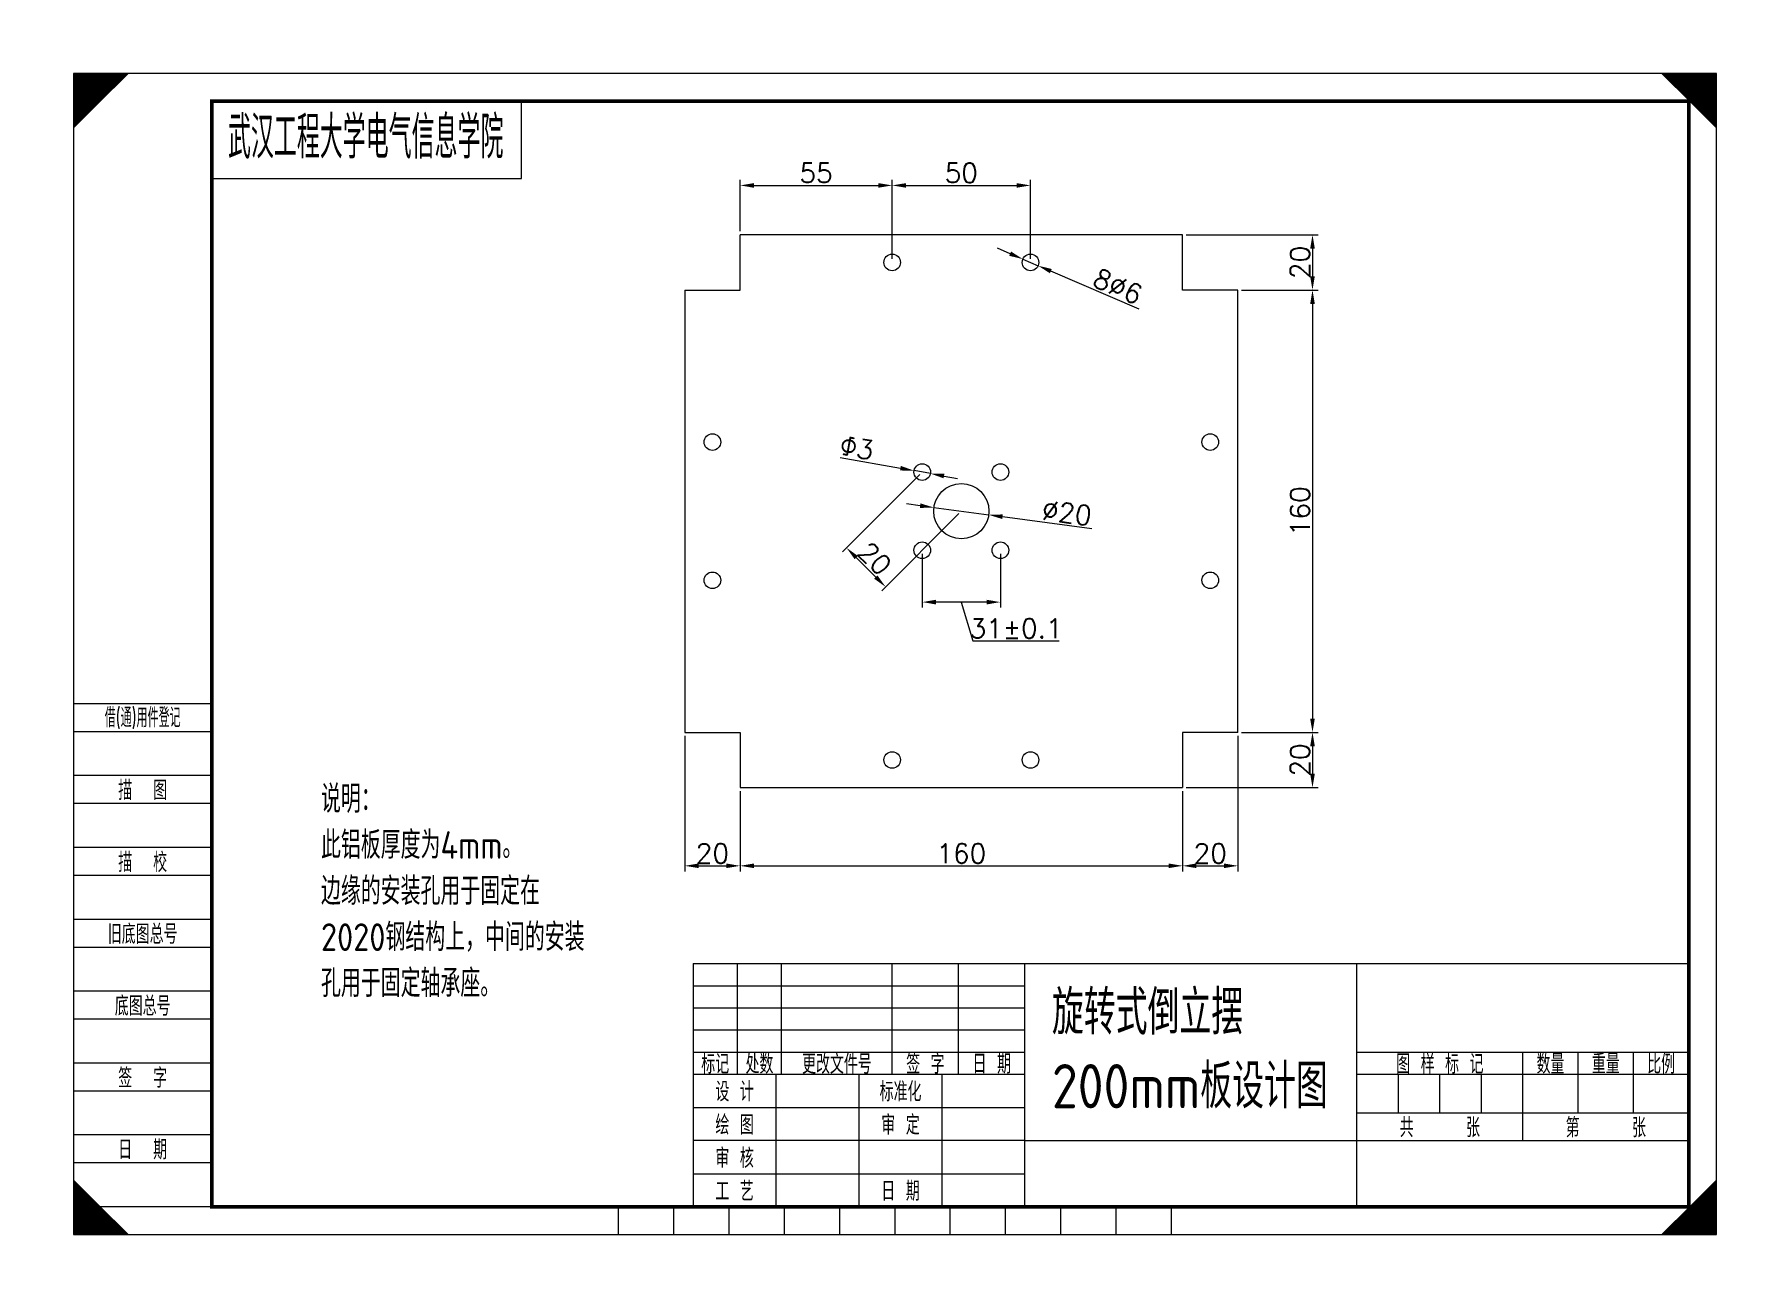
# Model space of a CAD drawing. Extents: x 540 to 851, y 596 to 820.
import ezdxf
from ezdxf.enums import TextEntityAlignment as Align

# ---------------------------------------------------------------- set-up
doc = ezdxf.new("R2010")
doc.units = 0
doc.header["$LTSCALE"] = 2
doc.layers.get('0').update_dxf_attribs({"linetype": 'CONTINUOUS', "lineweight": 18})
doc.layers.get('DEFPOINTS').update_dxf_attribs({"linetype": 'CONTINUOUS', "lineweight": 18})
for name, color, linetype, lineweight in [('00', 7, 'CONTINUOUS', 18), ('1', 6, 'CONTINUOUS', 18), ('5细实线', 7, 'CONTINUOUS', 18), ('BORDER', 7, 'CONTINUOUS', 18), ('DIM', 1, 'CONTINUOUS', 18), ('TEXT', 7, 'CONTINUOUS', 18)]:
    doc.layers.add(name, color=color, linetype=linetype, lineweight=lineweight)
doc.styles.add('HZ', font='gbenor.shx', dxfattribs={"bigfont": 'gbcbig.shx'})
doc.styles.get("Standard").update_dxf_attribs({"font": 'txt.shx', "bigfont": 'hzcf.shx'})
doc.styles.add('STANDARD 0.75', font='gbenor.shx', dxfattribs={"bigfont": 'gbcbig.shx'})
doc.styles.add('YKYHZ', font='gbenor.shx', dxfattribs={"bigfont": 'gbcbig.shx'})
doc.dimstyles.get("Standard").update_dxf_attribs({"dimtxt": 3.5, "dimasz": 2.5, "dimexe": 1, "dimexo": 0.625, "dimgap": 0.5, "dimtad": 1, "dimlfac": 2, "dimzin": 12, "dimdsep": 46, "dimtxsty": 'Standard', "dimcen": -0.09, "dimclrd": 256, "dimclre": 256, "dimclrt": 7, "dimazin": 3, "dimtfac": 1, "dimtmove": 1, "dimatfit": 3, "dimfxl": 1, "dimtolj": 1, "dimtzin": 0, "dimlwd": -1, "dimlwe": -1, "dimarcsym": 0})

# ---------------------------------------------------------------- blocks, each defined once
blk = doc.blocks.new('*U0')
at = {"layer": '00', "color": 7, "linetype": 'Continuous', "ltscale": 5}
for p, q in [((81, 205), (25, 205)), ((25, 205), (25, 191)), ((81, 191), (81, 205)), ((25, 191), (81, 191)), ((112, 49), (292, 49)), ((112, 49), (112, 5)), ((172, 5), (172, 49)), ((232, 5), (232, 49)), ((292, 5), (292, 49)), ((112, 29), (172, 29)), ((127, 5), (127, 29)), ((142, 5), (142, 29)), ((157, 5), (157, 29)), ((172, 17), (292, 17))]:
    blk.add_line(p, q, dxfattribs=at)
at = {"layer": '1', "color": 5, "linetype": 'Continuous', "ltscale": 5}
for p, q in [((25, 96), (0, 96)), ((0, 91), (25, 91)), ((25, 83), (0, 83)), ((25, 83), (0, 83)), ((0, 78), (25, 78)), ((25, 70), (0, 70)), ((0, 65), (25, 65)), ((25, 57), (0, 57)), ((0, 52), (25, 52)), ((120, 29), (120, 49)), ((128, 29), (128, 49)), ((148, 29), (148, 49)), ((160, 29), (160, 49)), ((25, 44), (0, 44)), ((112, 45), (172, 45)), ((112, 41), (172, 41)), ((0, 39), (25, 39)), ((112, 37), (172, 37)), ((112, 33), (172, 33)), ((232, 33), (292, 33)), ((262, 17), (262, 33)), ((272, 22), (272, 33)), ((282, 22), (282, 33)), ((25, 31), (0, 31)), ((232, 29), (292, 29)), ((239.5, 22), (239.5, 29)), ((247, 22), (247, 29)), ((254.5, 22), (254.5, 29)), ((0, 26), (25, 26)), ((112, 23), (172, 23)), ((232, 22), (292, 22)), ((25, 18), (0, 18)), ((172, 17), (112, 17)), ((0, 13), (25, 13)), ((112, 11), (172, 11)), ((25, 5), (0, 5)), ((25, 5), (0, 5)), ((25, 5), (0, 5)), ((25, 5), (0, 5)), ((25, 5), (0, 5))]:
    blk.add_line(p, q, dxfattribs=at)
at = {"layer": 'BORDER', "color": 1, "linetype": 'Continuous', "ltscale": 5}
for points in [[(0, 210, 0, 14.14, 0), (5, 205, 14.14, 14.14, 0)], [(297, 210, 0, 14.14, 0), (292, 205, 14.14, 14.14, 0)], [(0, 0, 0, 14.14, 0), (5, 5, 14.14, 14.14, 0)], [(297, 0, 0, 14.14, 0), (292, 5, 14.14, 14.14, 0)]]:
    blk.add_lwpolyline(points, format="xyseb", dxfattribs=at)
blk.add_lwpolyline([(0, 0), (297, 0), (297, 210), (0, 210)], close=True, dxfattribs=at)
at = {"layer": 'BORDER', "color": 1, "linetype": 'Continuous', "ltscale": 5, "const_width": 0.7}
blk.add_lwpolyline([(25, 5), (292, 5), (292, 205), (25, 205)], close=True, dxfattribs=at)
at = {"layer": 'TEXT', "color": 1, "linetype": 'Continuous', "ltscale": 5}
for points in [[(98.5, 0), (98.5, 5)], [(108.5, 0), (108.5, 5)], [(118.5, 0), (118.5, 5)], [(128.5, 0), (128.5, 5)], [(138.5, 0), (138.5, 5)], [(148.5, 0), (148.5, 5)], [(158.5, 0), (158.5, 5)], [(168.5, 0), (168.5, 5)], [(178.5, 0), (178.5, 5)], [(188.5, 0), (188.5, 5)], [(198.5, 0), (198.5, 5)], [(98.5, 0), (198.5, 0)]]:
    blk.add_lwpolyline(points, dxfattribs=at)
at = {"layer": 'TEXT', "color": 7, "linetype": 'Continuous', "ltscale": 5, "style": 'YKYHZ', "width": 0.790251}
blk.add_text('借(通)用件登记', height=3.5, dxfattribs=at).set_placement((12.5, 93.5), align=Align.MIDDLE)
at = {"layer": 'TEXT', "color": 7, "linetype": 'Continuous', "ltscale": 5, "style": 'YKYHZ'}
for s, p in [('描  图', (12.5, 80.5)), ('描  校', (12.5, 67.5)), ('旧底图总号', (12.5, 54.5)), ('底图总号', (12.5, 41.5)), ('标记', (116, 31)), ('处数', (124, 31)), ('更改文件号', (138, 31)), ('签 字', (154, 31)), ('日 期', (166, 31)), ('图 样 标 记', (247, 31)), ('数量', (267, 31)), ('重量', (277, 31)), ('比例', (287, 31)), ('签  字', (12.5, 28.5)), ('设 计', (119.5, 26)), ('标准化', (149.5, 26)), ('绘 图', (119.5, 20)), ('审 定', (149.5, 20)), ('共     张', (247, 19.5)), ('第     张', (277, 19.5)), ('日  期', (12.5, 15.5)), ('审 核', (119.5, 14)), ('工 艺', (119.5, 8)), ('日 期', (149.5, 8))]:
    blk.add_text(s, height=3.5, dxfattribs=at).set_placement(p, align=Align.MIDDLE)
blk = doc.blocks.new('*D23')
at = {"layer": 'DEFPOINTS', "color": 0, "ltscale": 5, "transparency": 16777216}
for p in [(657.74, 693.53), (667.74, 683.53), (667.74, 669.39)]:
    blk.add_point(p, dxfattribs=at)
at = {"layer": 'DIM', "ltscale": 5, "transparency": 16777216}
for p, q in [((657.74, 692.91), (657.74, 668.39)), ((667.74, 682.91), (667.74, 668.39)), ((660.24, 669.39), (665.24, 669.39))]:
    blk.add_line(p, q, dxfattribs=at)
for points in [[(660.24, 669.81), (660.24, 668.98), (657.74, 669.39)], [(665.24, 669.81), (665.24, 668.98), (667.74, 669.39)]]:
    blk.add_solid(points, dxfattribs=at)
at = {"layer": 'DIM', "color": 7, "ltscale": 5, "transparency": 16777216, "insert": (662.74, 671.64), "char_height": 3.5, "attachment_point": 5}
blk.add_mtext('\\A1;20', dxfattribs=at)
blk = doc.blocks.new('*D24')
at = {"layer": 'DEFPOINTS', "color": 0, "ltscale": 5, "transparency": 16777216}
for p in [(667.74, 683.53), (747.74, 683.53), (747.74, 669.39)]:
    blk.add_point(p, dxfattribs=at)
at = {"layer": 'DIM', "ltscale": 5, "transparency": 16777216}
for p, q in [((667.74, 682.91), (667.74, 668.39)), ((747.74, 682.91), (747.74, 668.39)), ((670.24, 669.39), (745.24, 669.39))]:
    blk.add_line(p, q, dxfattribs=at)
for points in [[(670.24, 669.81), (670.24, 668.98), (667.74, 669.39)], [(745.24, 669.81), (745.24, 668.98), (747.74, 669.39)]]:
    blk.add_solid(points, dxfattribs=at)
at = {"layer": 'DIM', "color": 7, "ltscale": 5, "transparency": 16777216, "insert": (707.74, 671.64), "char_height": 3.5, "attachment_point": 5}
blk.add_mtext('\\A1;160', dxfattribs=at)
blk = doc.blocks.new('*D25')
at = {"layer": 'DEFPOINTS', "color": 0, "ltscale": 5, "transparency": 16777216}
for p in [(757.74, 693.53), (747.74, 683.53), (757.74, 669.39)]:
    blk.add_point(p, dxfattribs=at)
at = {"layer": 'DIM', "ltscale": 5, "transparency": 16777216}
for p, q in [((757.74, 692.91), (757.74, 668.39)), ((747.74, 682.91), (747.74, 668.39)), ((750.24, 669.39), (755.24, 669.39))]:
    blk.add_line(p, q, dxfattribs=at)
for points in [[(750.24, 669.81), (750.24, 668.98), (747.74, 669.39)], [(755.24, 669.81), (755.24, 668.98), (757.74, 669.39)]]:
    blk.add_solid(points, dxfattribs=at)
at = {"layer": 'DIM', "color": 7, "ltscale": 5, "transparency": 16777216, "insert": (752.74, 671.64), "char_height": 3.5, "attachment_point": 5}
blk.add_mtext('\\A1;20', dxfattribs=at)
blk = doc.blocks.new('*D26')
at = {"layer": 'DEFPOINTS', "color": 0, "ltscale": 5, "transparency": 16777216}
for p in [(747.74, 783.53), (757.74, 773.53), (771.22, 773.53)]:
    blk.add_point(p, dxfattribs=at)
at = {"layer": 'DIM', "ltscale": 5, "transparency": 16777216}
for p, q in [((748.37, 783.53), (772.22, 783.53)), ((771.22, 781.03), (771.22, 776.03)), ((758.37, 773.53), (772.22, 773.53))]:
    blk.add_line(p, q, dxfattribs=at)
for points in [[(770.8, 781.03), (771.64, 781.03), (771.22, 783.53)], [(770.8, 776.03), (771.64, 776.03), (771.22, 773.53)]]:
    blk.add_solid(points, dxfattribs=at)
at = {"layer": 'DIM', "color": 7, "ltscale": 5, "transparency": 16777216, "insert": (768.97, 778.53), "char_height": 3.5, "attachment_point": 5, "rotation": 90}
blk.add_mtext('\\A1;20', dxfattribs=at)
blk = doc.blocks.new('*D27')
at = {"layer": 'DEFPOINTS', "color": 0, "ltscale": 5, "transparency": 16777216}
for p in [(757.74, 773.53), (757.74, 693.53), (771.22, 693.53)]:
    blk.add_point(p, dxfattribs=at)
at = {"layer": 'DIM', "ltscale": 5, "transparency": 16777216}
for p, q in [((758.37, 773.53), (772.22, 773.53)), ((771.22, 771.03), (771.22, 696.03)), ((758.37, 693.53), (772.22, 693.53))]:
    blk.add_line(p, q, dxfattribs=at)
for points in [[(770.8, 771.03), (771.64, 771.03), (771.22, 773.53)], [(770.8, 696.03), (771.64, 696.03), (771.22, 693.53)]]:
    blk.add_solid(points, dxfattribs=at)
at = {"layer": 'DIM', "color": 7, "ltscale": 5, "transparency": 16777216, "insert": (768.97, 733.53), "char_height": 3.5, "attachment_point": 5, "rotation": 90}
blk.add_mtext('\\A1;160', dxfattribs=at)
blk = doc.blocks.new('*D28')
at = {"layer": 'DEFPOINTS', "color": 0, "ltscale": 5, "transparency": 16777216}
for p in [(757.74, 693.53), (747.74, 683.53), (771.22, 683.53)]:
    blk.add_point(p, dxfattribs=at)
at = {"layer": 'DIM', "ltscale": 5, "transparency": 16777216}
for p, q in [((758.37, 693.53), (772.22, 693.53)), ((771.22, 691.03), (771.22, 686.03)), ((748.37, 683.53), (772.22, 683.53))]:
    blk.add_line(p, q, dxfattribs=at)
for points in [[(770.8, 691.03), (771.64, 691.03), (771.22, 693.53)], [(770.8, 686.03), (771.64, 686.03), (771.22, 683.53)]]:
    blk.add_solid(points, dxfattribs=at)
at = {"layer": 'DIM', "color": 7, "ltscale": 5, "transparency": 16777216, "insert": (768.97, 688.53), "char_height": 3.5, "attachment_point": 5, "rotation": 90}
blk.add_mtext('\\A1;20', dxfattribs=at)
blk = doc.blocks.new('*D31')
at = {"layer": 'DEFPOINTS', "color": 0, "ltscale": 5, "transparency": 16777216}
for p in [(695.24, 792.46), (667.74, 783.53), (695.24, 778.53)]:
    blk.add_point(p, dxfattribs=at)
at = {"layer": 'DIM', "ltscale": 5, "transparency": 16777216}
for p, q in [((667.74, 784.16), (667.74, 793.46)), ((695.24, 779.16), (695.24, 793.46)), ((670.24, 792.46), (692.74, 792.46))]:
    blk.add_line(p, q, dxfattribs=at)
for points in [[(670.24, 792.87), (670.24, 792.04), (667.74, 792.46)], [(692.74, 792.87), (692.74, 792.04), (695.24, 792.46)]]:
    blk.add_solid(points, dxfattribs=at)
at = {"layer": 'DIM', "color": 7, "ltscale": 5, "transparency": 16777216, "insert": (681.49, 794.71), "char_height": 3.5, "attachment_point": 5}
blk.add_mtext('\\A1;55', dxfattribs=at)
blk = doc.blocks.new('*D32')
at = {"layer": 'DEFPOINTS', "color": 0, "ltscale": 5, "transparency": 16777216}
for p in [(720.24, 792.46), (695.24, 778.53), (720.24, 778.53)]:
    blk.add_point(p, dxfattribs=at)
at = {"layer": 'DIM', "ltscale": 5, "transparency": 16777216}
for p, q in [((695.24, 779.16), (695.24, 793.46)), ((720.24, 779.16), (720.24, 793.46)), ((697.74, 792.46), (717.74, 792.46))]:
    blk.add_line(p, q, dxfattribs=at)
for points in [[(697.74, 792.87), (697.74, 792.04), (695.24, 792.46)], [(717.74, 792.87), (717.74, 792.04), (720.24, 792.46)]]:
    blk.add_solid(points, dxfattribs=at)
at = {"layer": 'DIM', "color": 7, "ltscale": 5, "transparency": 16777216, "insert": (707.74, 794.71), "char_height": 3.5, "attachment_point": 5}
blk.add_mtext('\\A1;50', dxfattribs=at)
blk = doc.blocks.new('*D33')
at = {"layer": 'DEFPOINTS', "color": 0, "ltscale": 5, "transparency": 16777216}
for p in [(718.86, 779.13), (721.62, 777.94)]:
    blk.add_point(p, dxfattribs=at)
at = {"layer": 'DIM', "ltscale": 5, "transparency": 16777216}
for p, q in [((716.56, 780.11), (714.27, 781.1)), ((718.86, 779.13), (721.62, 777.94)), ((739.9, 770.1), (723.92, 776.96))]:
    blk.add_line(p, q, dxfattribs=at)
for points in [[(716.73, 780.5), (716.4, 779.73), (718.86, 779.13)], [(724.08, 777.34), (723.75, 776.57), (721.62, 777.94)]]:
    blk.add_solid(points, dxfattribs=at)
at = {"layer": 'DIM', "color": 7, "ltscale": 5, "transparency": 16777216, "insert": (736.04, 774.2), "char_height": 3.5, "attachment_point": 5, "rotation": 336.7712}
blk.add_mtext('\\A1;8∅6', dxfattribs=at)
blk = doc.blocks.new('*D35')
at = {"layer": 'DEFPOINTS', "color": 0, "ltscale": 5, "transparency": 16777216}
for p in [(700.67, 740.61), (707.74, 733.53), (686.98, 726.91)]:
    blk.add_point(p, dxfattribs=at)
at = {"layer": 'DIM', "ltscale": 5, "transparency": 16777216}
for p, q in [((700.23, 740.16), (686.27, 726.21)), ((707.3, 733.09), (693.34, 719.14)), ((692.28, 721.61), (688.75, 725.15))]:
    blk.add_line(p, q, dxfattribs=at)
for points in [[(689.04, 725.44), (688.45, 724.85), (686.98, 726.91)], [(692.58, 721.91), (691.99, 721.32), (694.05, 719.84)]]:
    blk.add_solid(points, dxfattribs=at)
at = {"layer": 'DIM', "color": 7, "ltscale": 5, "transparency": 16777216, "insert": (692.1, 724.97), "char_height": 3.5, "attachment_point": 5, "rotation": 315}
blk.add_mtext('\\A1;20', dxfattribs=at)
blk = doc.blocks.new('*D36')
at = {"layer": 'DEFPOINTS', "color": 0, "ltscale": 5, "transparency": 16777216}
for p in [(702.78, 734.2), (712.7, 732.87)]:
    blk.add_point(p, dxfattribs=at)
at = {"layer": 'DIM', "ltscale": 5, "transparency": 16777216}
for p, q in [((700.31, 734.53), (697.83, 734.86)), ((702.78, 734.2), (712.7, 732.87)), ((731.34, 730.37), (715.17, 732.54))]:
    blk.add_line(p, q, dxfattribs=at)
for points in [[(700.36, 734.94), (700.25, 734.12), (702.78, 734.2)], [(715.23, 732.95), (715.12, 732.13), (712.7, 732.87)]]:
    blk.add_solid(points, dxfattribs=at)
at = {"layer": 'DIM', "color": 7, "ltscale": 5, "transparency": 16777216, "insert": (726.81, 733.25), "char_height": 3.5, "attachment_point": 5, "rotation": 352.3691}
blk.add_mtext('\\A1;∅20', dxfattribs=at)
blk = doc.blocks.new('*D37')
at = {"layer": 'DEFPOINTS', "color": 0, "ltscale": 5, "transparency": 16777216}
for p in [(700.67, 726.46), (714.81, 726.46), (700.67, 717.09)]:
    blk.add_point(p, dxfattribs=at)
at = {"layer": 'DIM', "ltscale": 5, "transparency": 16777216}
for p, q in [((700.67, 725.84), (700.67, 716.09)), ((714.81, 725.84), (714.81, 716.09)), ((712.31, 717.09), (703.17, 717.09)), ((707.74, 717.09), (709.84, 710.09)), ((709.84, 710.09), (725.42, 710.09))]:
    blk.add_line(p, q, dxfattribs=at)
for points in [[(703.17, 717.51), (703.17, 716.67), (700.67, 717.09)], [(712.31, 717.51), (712.31, 716.67), (714.81, 717.09)]]:
    blk.add_solid(points, dxfattribs=at)
at = {"layer": 'DIM', "color": 7, "ltscale": 5, "transparency": 16777216, "insert": (717.63, 712.34), "char_height": 3.5, "attachment_point": 5}
blk.add_mtext('\\A1;31±0.1', dxfattribs=at)
blk = doc.blocks.new('*D38')
at = {"layer": 'DEFPOINTS', "color": 0, "ltscale": 5, "transparency": 16777216}
for p in [(699.19, 740.87), (702.15, 740.34)]:
    blk.add_point(p, dxfattribs=at)
at = {"layer": 'DIM', "ltscale": 5, "transparency": 16777216}
for p, q in [((685.85, 743.26), (696.73, 741.31)), ((702.15, 740.34), (699.19, 740.87)), ((704.61, 739.9), (707.07, 739.46))]:
    blk.add_line(p, q, dxfattribs=at)
for points in [[(696.81, 741.72), (696.66, 740.9), (699.19, 740.87)], [(704.68, 740.31), (704.53, 739.49), (702.15, 740.34)]]:
    blk.add_solid(points, dxfattribs=at)
at = {"layer": 'DIM', "color": 7, "ltscale": 5, "transparency": 16777216, "insert": (688.85, 745), "char_height": 3.5, "attachment_point": 5, "rotation": 349.8651}
blk.add_mtext('\\A1;{\\Fgbenor,gbcbig|c134;\\C0;Φ\\Ftxt,hzcf|c134;3}', dxfattribs=at)

msp = doc.modelspace()

# ---------------------------------------------------------------- linework, layer by layer
for p, q in [((667.7405, 773.5349), (667.7405, 783.5349)), ((747.7405, 773.5349), (747.7405, 783.5349)), ((657.7405, 773.5349), (667.7405, 773.5349)), ((757.7405, 773.5349), (747.7405, 773.5349)), ((657.7405, 693.5349), (667.7405, 693.5349)), ((667.7405, 693.5349), (667.7405, 683.5349)), ((757.7405, 693.5349), (747.7405, 693.5349)), ((747.7405, 693.5349), (747.7405, 683.5349))]:
    msp.add_line(p, q)
for points in [[(747.7405, 783.5349), (667.7405, 783.5349)], [(657.7405, 773.5349), (657.7405, 693.5349)], [(757.7405, 693.5349), (757.7405, 773.5349)], [(667.7405, 683.5349), (747.7405, 683.5349)]]:
    msp.add_lwpolyline(points)
for centre, radius in [((695.2405, 778.5349), 1.5), ((720.2405, 778.5349), 1.5), ((662.7405, 746.0349), 1.5), ((752.7405, 746.0349), 1.5), ((700.6694, 740.606), 1.5), ((714.8116, 740.606), 1.5), ((707.7405, 733.5349), 5), ((700.6694, 726.4639), 1.5), ((714.8116, 726.4639), 1.5), ((662.7405, 721.0349), 1.5), ((752.7405, 721.0349), 1.5), ((695.2405, 688.5349), 1.5), ((720.2405, 688.5349), 1.5)]:
    msp.add_circle(centre, radius)

# ---------------------------------------------------------------- block references
at = {"layer": 'BORDER', "linetype": 'Continuous', "ltscale": 5}
msp.add_blockref('*U0', (547.249, 602.7041), dxfattribs=at)

# ---------------------------------------------------------------- texts
at = {"style": 'STANDARD 0.75', "width": 0.75}
msp.add_text('武汉工程大学电气信息学院', height=7.684745, dxfattribs=at).set_placement((575.1669, 797.3103))
at = {"layer": '5细实线', "ltscale": 5, "attachment_point": 1, "style": 'HZ'}
for s, width, gutter_width, insert, char_height in [('说明：\\P此铝板厚度为4mm。\\P边缘的安装孔用于固定在2020钢结构上，中间的安装孔用于固定轴承座。', 48.771356, 17.5, (591.9782, 683.9948), 5), ('旋转式倒立摆\\P200mm板设计图', 52.536846, 50, (724.124, 646.8705), 8)]:
    msp.add_mtext_dynamic_manual_height_columns(s, width=width, gutter_width=gutter_width, heights=[0], dxfattribs=dict(at, insert=insert, char_height=char_height))

# ---------------------------------------------------------------- dimensions: what is measured, and where the dimension line sits
at = {"layer": 'DIM', "ltscale": 5}
for base, p1, p2, picture, middle in [((695.2405, 792.4569), (667.7405, 783.5349), (695.2405, 778.5349), '*D31', (681.4905, 794.7069)), ((720.2405, 792.4569), (695.2405, 778.5349), (720.2405, 778.5349), '*D32', (707.7405, 794.7069)), ((667.7405, 669.3922), (657.7405, 693.5349), (667.7405, 683.5349), '*D23', (662.7405, 671.6422)), ((757.7405, 669.3922), (747.7405, 683.5349), (757.7405, 693.5349), '*D25', (752.7405, 671.6422)), ((747.7405, 669.3922), (667.7405, 683.5349), (747.7405, 683.5349), '*D24', (707.7405, 671.6422))]:
    dim = msp.add_linear_dim(base=base, p1=p1, p2=p2, dimstyle='Standard', dxfattribs=at)
    dim.commit()
    dim.dimension.update_dxf_attribs({"geometry": picture, "text_midpoint": middle})
for p1, p2, text, picture, middle in [((718.8621, 779.1265), (721.6189, 777.9433), '8<>', '*D33', (735.1482, 772.1366)), ((702.146, 740.342), (699.1928, 740.8699), '{\\Fgbenor,gbcbig|c134;\\C0;Φ\\Ftxt,hzcf|c134;3}', '*D38', (688.4573, 742.789))]:
    dim = msp.add_diameter_dim_2p(p1=p1, p2=p2, text=text, dimstyle='Standard', dxfattribs=at)
    dim.commit()
    dim.dimension.update_dxf_attribs({"geometry": picture, "text_midpoint": middle, "dimtype": 163})
for base, p1, p2, picture, middle in [((771.2209, 773.5349), (747.7405, 783.5349), (757.7405, 773.5349), '*D26', (768.9709, 778.5349)), ((771.2209, 693.5349), (757.7405, 773.5349), (757.7405, 693.5349), '*D27', (768.9709, 733.5349)), ((771.2209, 683.5349), (757.7405, 693.5349), (747.7405, 683.5349), '*D28', (768.9709, 688.5349))]:
    dim = msp.add_linear_dim(base=base, p1=p1, p2=p2, angle=90, dimstyle='Standard', dxfattribs=at)
    dim.commit()
    dim.dimension.update_dxf_attribs({"geometry": picture, "text_midpoint": middle})
dim = msp.add_aligned_dim(p1=(707.7405, 733.5349), p2=(700.6694, 740.606), distance=19.3631, dimstyle='Standard', dxfattribs=at)
dim.commit()
dim.dimension.update_dxf_attribs({"geometry": '*D35', "text_midpoint": (692.1042, 724.9697)})
dim = msp.add_diameter_dim_2p(p1=(702.7848, 734.1989), p2=(712.6962, 732.871), dimstyle='Standard', dxfattribs=at)
dim.commit()
dim.dimension.update_dxf_attribs({"geometry": '*D36', "text_midpoint": (726.5122, 731.0199), "dimtype": 163})
dim = msp.add_linear_dim(base=(700.6694, 717.0913), p1=(714.8116, 726.4639), p2=(700.6694, 726.4639), text='31±0.1', dimstyle='Standard', dxfattribs=at)
dim.commit()
dim.dimension.update_dxf_attribs({"geometry": '*D37', "text_midpoint": (710.3405, 712.3413)})

doc.saveas('drawing.dxf')
